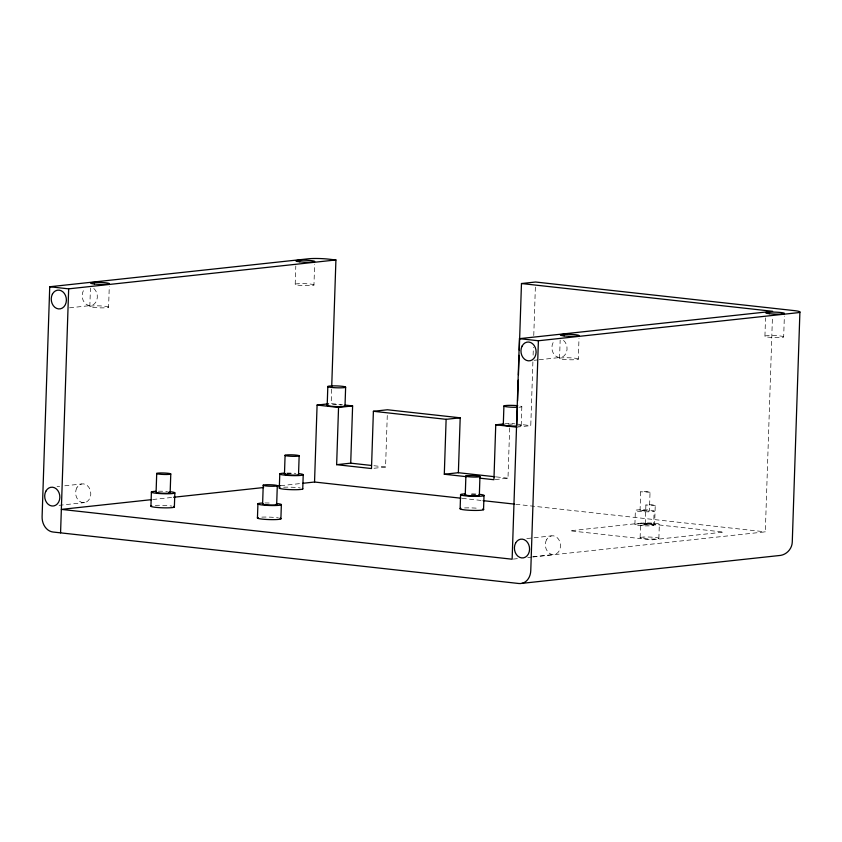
<?xml version="1.0" encoding="UTF-8"?>
<svg xmlns="http://www.w3.org/2000/svg" width="842" height="842" viewBox="0 0 842 842"><rect width="100%" height="100%" fill="white"/><g stroke="black" fill="none" stroke-linecap="round" stroke-linejoin="round"><path stroke-width="0.63" stroke-dasharray="4.21 3.16" d="M89.831 306.425L90.441 288.185M108.586 307.267A9.441 0.989 1.9 0 0 95.462 305.825A9.441 0.989 1.9 0 0 93.588 307.456A9.441 0.989 1.9 0 0 108.586 307.267L109.281 286.417M295.195 284.228L295.805 265.977M313.95 285.07A9.441 0.989 1.9 0 0 300.826 283.617A9.441 0.989 1.9 0 0 298.942 285.259A9.441 0.989 1.9 0 0 313.95 285.07L314.634 264.22M331.632 389.183L331.159 403.55L342.515 404.802M374.048 468.257L385.562 467.015L387.288 414.969M495.201 479.582L507.989 478.193L509.726 425.905M521.209 425.442L521.83 406.665M516.714 427.126L530.776 425.61L532.902 361.65M533.112 355.113L533.375 347.283M533.765 335.537L535.407 285.933M559.562 358.345L560.162 340.094M578.307 359.187A9.441 0.989 1.9 0 0 565.182 357.734A9.441 0.989 1.9 0 0 563.309 359.376A9.441 0.989 1.9 0 0 578.307 359.187L579.001 338.326M634.9 524.44L635.373 510.357M640.057 510.568L640.678 491.802L645.909 491.539L650.035 492.086L649.435 510.989L640.078 510.694L644.056 510.263L649.435 510.989M640.12 537.617L640.583 523.545M645.267 523.756L645.888 504.979L651.119 504.716L655.244 505.274L654.644 524.177L645.288 523.882L649.266 523.45L654.644 524.177M653.655 525.282A9.441 0.989 1.9 0 0 640.53 523.829A9.441 0.989 1.9 0 0 638.646 525.461A9.441 0.989 1.9 0 0 653.655 525.282L654.118 511.199A9.441 0.989 1.9 0 0 640.994 509.747A9.441 0.989 1.9 0 0 639.12 511.389A9.441 0.989 1.9 0 0 654.118 511.199M658.865 538.459L659.328 524.387A9.441 0.989 1.9 0 0 646.203 522.935A9.441 0.989 1.9 0 0 644.33 524.566A9.441 0.989 1.9 0 0 659.328 524.387M764.925 336.147L765.525 317.897M533.018 556.962L765.315 531.849L772.461 316.55M783.67 336.989A9.441 0.989 1.9 0 0 770.546 335.537A9.441 0.989 1.9 0 0 768.672 337.179A9.441 0.989 1.9 0 0 783.67 336.989L784.365 316.129M650.056 492.223L640.678 491.802M655.265 505.4L645.888 504.979M640.804 525.661L647.751 524.05M69.497 307.835L91.41 305.467M534.06 360.302L537.933 359.892M539.217 359.745L561.14 357.376M504.695 423.842L509.81 423.294L514.746 423.842M57.056 486.634L59.635 486.36M64.792 485.802L81.558 483.992M59.087 505.337L84.874 502.548M152.707 499.517L172.284 497.401M280.607 485.697L301.489 483.434M526.787 538.554L551.278 535.901M532.681 556.836L554.604 554.468M513.441 559.077L517.356 558.646M527.797 557.52L531.712 557.099M518.904 407.223L520.419 407.086A8.967 0.937 1.9 0 0 519.514 405.918M518.283 425.989L519.798 425.852A8.967 0.937 1.9 0 0 518.883 424.684M515.978 423.979L530.776 425.61M496.243 476.898L507.989 478.193M373.943 465.731L385.562 467.015M462.184 498.348L481.782 500.506M515.757 504.263L765.315 531.849M471.267 494.307A7.083 0.737 1.9 0 1 476.519 494.612M471.709 493.822A11.799 1.231 1.9 0 1 476.74 494.075M264.956 502.979A11.799 1.231 1.9 0 1 270.998 503.084M158.433 491.202A11.799 1.231 1.9 0 1 167.463 491.486M286.817 473.067A11.799 1.231 1.9 0 1 295.837 473.341M287.101 473.625A7.083 0.737 1.9 0 1 292.311 473.646M464.595 507.937A11.799 1.231 1.9 0 1 478.951 508.4M283.701 487.223A11.799 1.231 1.9 0 1 300.278 487.96M261.851 517.135A11.799 1.231 1.9 0 1 278.418 517.883M155.328 505.358A11.799 1.231 1.9 0 1 171.894 506.105M508.147 424.126A8.967 0.937 1.9 0 1 512.683 424.179M332.548 404.655A8.967 0.937 1.9 0 1 341.452 405.055M93.809 288.469A9.441 7.557 83.8 0 1 95.778 302.257A9.441 7.557 83.8 0 1 84.642 302.836A9.441 7.557 83.8 0 1 84.621 288.953M563.54 340.389A9.441 7.557 83.8 0 1 565.508 354.166A9.441 7.557 83.8 0 1 554.373 354.745A9.441 7.557 83.8 0 1 554.341 340.873M641.836 523.05L570.108 530.807L651.929 539.848L723.667 532.091L641.836 523.05M643.625 537.07L641.909 537.207A9.441 0.989 1.9 0 0 647.593 538.943A9.441 0.989 1.9 0 0 658.665 538.112A9.441 0.989 1.9 0 0 643.625 537.07M76.811 487.855A9.441 7.557 83.8 0 0 82.905 502.653A9.441 7.557 83.8 0 0 89.936 489.307A9.441 7.557 83.8 0 0 76.811 487.855M546.532 539.764A9.441 7.557 83.8 0 0 552.626 554.573A9.441 7.557 83.8 0 0 559.656 541.217A9.441 7.557 83.8 0 0 546.532 539.764"/><path stroke-width="1.26" d="M331.716 386.573L335.916 259.957L328.338 259.115A14.167 1.484 1.9 0 0 308.54 258.778L49.731 286.754L42.1 516.683A14.167 11.335 83.8 0 0 52.993 532.018L518.935 583.517A14.167 11.335 83.8 0 0 530.765 570.697L538.396 340.757L797.206 312.782A14.167 1.484 1.9 0 0 794.28 310.614L535.544 282.017L521.472 283.533L519.261 350.114M60.571 532.86L68.665 288.848L335.916 259.957M150.939 506.042L151.402 491.97M156.717 473.404L156.086 492.181A7.083 0.737 1.9 0 0 165.064 493.265A7.083 0.737 1.9 0 0 168.663 492.212M170.147 492.812L170.779 474.035A7.083 0.737 1.9 0 0 160.927 472.951A7.083 0.737 1.9 0 0 159.527 474.183A7.083 0.737 1.9 0 0 170.779 474.035M174.368 507.094L174.841 493.023M257.452 517.819L257.926 503.737M262.609 503.948L263.23 485.181M276.671 504.579L277.292 485.813A7.083 0.737 1.9 0 0 267.451 484.718A7.083 0.737 1.9 0 0 266.04 485.95A7.083 0.737 1.9 0 0 277.292 485.813M279.312 487.897L279.786 473.825M280.891 518.872L281.354 504.79M284.47 474.035L285.091 455.259M298.531 474.667L299.152 455.89A7.083 0.737 1.9 0 0 289.311 454.806A7.083 0.737 1.9 0 0 287.901 456.038A7.083 0.737 1.9 0 0 299.152 455.89M302.752 488.949L303.215 474.877M302.794 483.297L314.54 482.024L317.087 405.065L328.601 403.823M327.201 405.234L327.822 386.457M336.642 464.689L338.547 407.433L352.609 405.918L350.714 463.163L336.642 464.689L371.49 468.541L373.395 411.285L387.457 409.77L460.195 417.811L458.374 472.709L444.302 474.235L446.123 419.327L460.195 417.811M345.01 406.033L345.63 387.257A8.967 0.937 1.9 0 0 333.169 385.878A8.967 0.937 1.9 0 0 331.38 387.436A8.967 0.937 1.9 0 0 345.63 387.257M460.132 508.61L460.595 494.528M465.268 494.759L465.889 475.983M479.33 495.391L479.951 476.614A7.083 0.737 1.9 0 0 470.11 475.53A7.083 0.737 1.9 0 0 468.699 476.761A7.083 0.737 1.9 0 0 479.951 476.614M483.54 509.684L484.003 495.612M503.421 423.979L495.749 424.81L493.928 479.719L479.561 478.13M503.295 424.757L503.916 405.991M521.472 283.533L772.64 311.298L519.451 338.663L512.136 559.214L61.35 509.389L151.402 499.664M516.756 425.82L517.398 406.244M517.577 401.024L518.272 380.131M518.44 374.911L519.093 355.335M799.9 312.161L792.269 542.09C792.059 548.542 787.038 554.268 780.702 555.383L521.893 583.359M173.589 497.264L263.641 487.529M276.692 486.118L280.607 485.697M49.731 286.754L68.665 288.848M519.451 338.663L538.396 340.757M345.041 405.076L352.609 405.918M317.087 405.065L338.547 407.433M373.395 411.285L446.123 419.327M495.749 424.81L516.714 427.126M458.374 472.709L494.938 476.751M350.714 463.163L371.364 465.447M444.302 474.235L466.5 476.688M314.54 482.024L460.879 498.201M483.087 500.653L514.451 504.116M298.531 473.593A11.799 1.231 1.9 0 1 300.32 475.456A11.799 1.231 1.9 0 1 282.933 474.92A11.799 1.231 1.9 0 1 284.175 473.141M478.793 494.991A7.083 0.737 1.9 0 1 472.415 495.812A7.083 0.737 1.9 0 1 465.721 494.58M479.424 494.317A11.799 1.231 1.9 0 1 481.045 496.191A11.799 1.231 1.9 0 1 463.658 495.622A11.799 1.231 1.9 0 1 465.058 493.854M276.134 504.179A7.083 0.737 1.9 0 1 269.756 505.011A7.083 0.737 1.9 0 1 263.062 503.779M276.671 503.505A11.799 1.231 1.9 0 1 278.46 505.379A11.799 1.231 1.9 0 1 261.073 504.832A11.799 1.231 1.9 0 1 262.315 503.053M170.158 491.728A11.799 1.231 1.9 0 1 171.936 493.601A11.799 1.231 1.9 0 1 154.549 493.054A11.799 1.231 1.9 0 1 155.791 491.286M298.5 474.467A7.083 0.737 1.9 0 1 289.774 475.014A7.083 0.737 1.9 0 1 285.817 473.72M482.708 509.021A11.799 1.231 1.9 0 1 471.909 510.389A11.799 1.231 1.9 0 1 460.911 508.326M302.699 488.634A11.799 1.231 1.9 0 1 289.68 489.612A11.799 1.231 1.9 0 1 280.06 487.613M279.997 518.209A11.799 1.231 1.9 0 1 269.356 519.588A11.799 1.231 1.9 0 1 258.21 517.525M173.484 506.431A11.799 1.231 1.9 0 1 162.843 507.81A11.799 1.231 1.9 0 1 151.686 505.758M516.356 426.063A8.967 0.937 1.9 0 1 506.463 425.62A8.967 0.937 1.9 0 1 503.716 424.536M344.336 405.528A8.967 0.937 1.9 0 1 336.242 406.57A8.967 0.937 1.9 0 1 327.77 405.013M516.977 407.296A8.967 0.937 1.9 0 1 506.242 406.739A8.967 0.937 1.9 0 1 505.337 405.57L506.842 405.434A8.967 0.937 1.9 0 1 517.725 405.697M52.404 294.111A9.441 7.557 83.8 0 0 58.498 308.909A9.441 7.557 83.8 0 0 65.529 295.563A9.441 7.557 83.8 0 0 52.404 294.111M522.124 346.02A9.441 7.557 83.8 0 0 528.218 360.829A9.441 7.557 83.8 0 0 535.249 347.472A9.441 7.557 83.8 0 0 522.124 346.02M564.087 335.905A9.441 0.989 1.9 0 0 579.086 335.726A9.441 0.989 1.9 0 0 565.961 334.274A9.441 0.989 1.9 0 0 564.087 335.905M94.367 283.996A9.441 0.989 1.9 0 0 109.365 283.807A9.441 0.989 1.9 0 0 96.241 282.354A9.441 0.989 1.9 0 0 94.367 283.996M299.72 261.799A9.441 0.989 1.9 0 0 314.719 261.609A9.441 0.989 1.9 0 0 301.604 260.157A9.441 0.989 1.9 0 0 299.72 261.799M769.451 313.708A9.441 0.989 1.9 0 0 784.449 313.529A9.441 0.989 1.9 0 0 771.325 312.077A9.441 0.989 1.9 0 0 769.451 313.708M515.588 543.111A9.441 7.557 83.8 0 0 521.682 557.92A9.441 7.557 83.8 0 0 528.713 544.563A9.441 7.557 83.8 0 0 515.588 543.111M45.868 491.202A9.441 7.557 83.8 0 0 51.962 506A9.441 7.557 83.8 0 0 58.993 492.644A9.441 7.557 83.8 0 0 45.868 491.202"/></g></svg>
